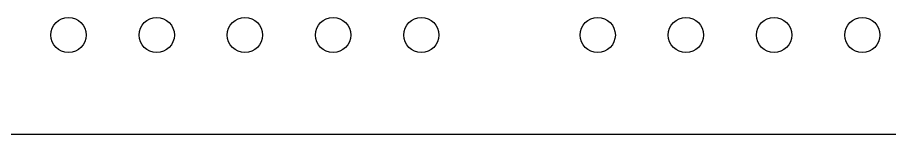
# Model space of a CAD drawing. Extents: x -10 to 102, y -14 to 43.
# Drawn here: x 20.95 to 46.07, y -11.5 to -8.12 of the extents above; entities that cross this region are included whole.
import ezdxf

# ---------------------------------------------------------------- set-up
doc = ezdxf.new("R2010")
doc.units = 0
doc.layers.get('0').update_dxf_attribs({"linetype": 'continuous'})

# ---------------------------------------------------------------- blocks, each defined once
blk = doc.blocks.new('PART__FEATURE049')
at = {"color": 0}
blk.add_line((102.16058, -11.49584), (-4.83954, -11.49584), dxfattribs=at)
for centre in [(22.42058, -8.62584), (24.96058, -8.62584), (27.50058, -8.62584), (30.04058, -8.62584), (32.58058, -8.62584), (37.66058, -8.62584), (40.20058, -8.62584), (42.74058, -8.62584), (45.28058, -8.62584)]:
    blk.add_circle(centre, 0.508, dxfattribs=at)

msp = doc.modelspace()

# ---------------------------------------------------------------- block references
at = {"color": 0}
msp.add_blockref('PART__FEATURE049', (0, 0), dxfattribs=at)

doc.saveas('drawing.dxf')
